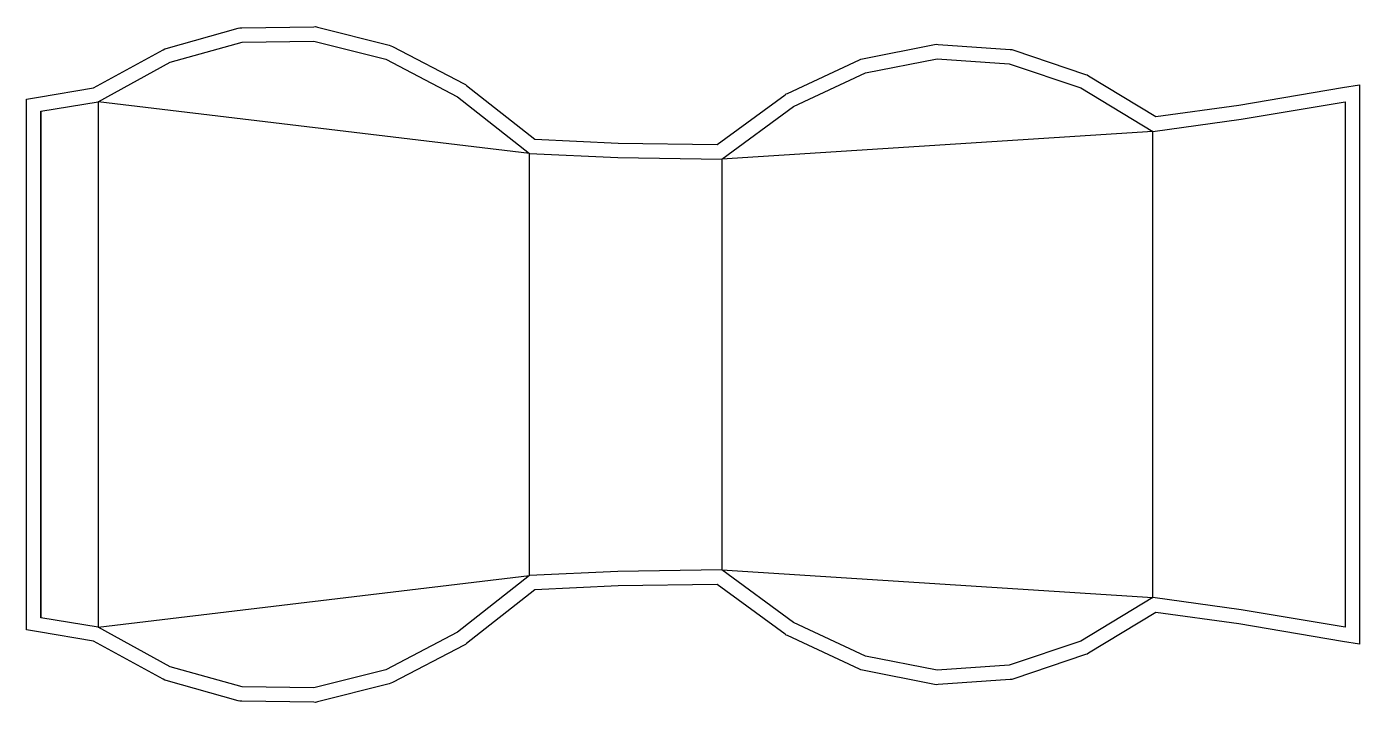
# Model space of a CAD drawing. Header units: millimetres. Extents: x -3 to 276, y -126 to 16.
import ezdxf

# ---------------------------------------------------------------- set-up
doc = ezdxf.new("R2010")
doc.units = ezdxf.units.MM
for name, color, linetype in [('Bleed', 2, 'CONTINUOUS'), ('CreaseLine', 3, 'CONTINUOUS'), ('CutContour', 1, 'CONTINUOUS'), ('GlueArea', 6, 'CONTINUOUS')]:
    doc.layers.add(name, color=color, linetype=linetype)

msp = doc.modelspace()

# ---------------------------------------------------------------- linework, layer by layer
at = {"layer": 'Bleed'}
msp.add_lwpolyline([(11, 2.87), (25.59, 10.88), (25.89, 11.05), (26.22, 11.14), (41.26, 15.37), (41.64, 15.48), (42.03, 15.48), (57.07, 15.69), (57.47, 15.7), (57.85, 15.6), (72.89, 11.79), (73.23, 11.7), (73.54, 11.54), (88.57, 3.7), (88.82, 3.57), (89.05, 3.4), (103.33, -7.86), (120.8, -8.67), (141.49, -8.98), (155.71, 1.44), (155.95, 1.61), (156.22, 1.74), (171.26, 8.74), (171.59, 8.89), (171.94, 8.96), (186.98, 11.94), (187.37, 12.01), (187.77, 11.99), (202.81, 10.94), (203.19, 10.91), (203.56, 10.79), (218.6, 5.72), (218.91, 5.61), (219.19, 5.44), (233.32, -3.1), (250.7, -0.7), (272.4, 2.96), (275.9, 3.55), (275.9, 0), (275.9, -110), (275.9, -113.55), (272.4, -112.96), (250.7, -109.3), (233.32, -106.9), (219.19, -115.44), (218.91, -115.61), (218.6, -115.72), (203.56, -120.79), (203.19, -120.91), (202.81, -120.94), (187.77, -121.99), (187.37, -122.01), (186.98, -121.94), (171.94, -118.96), (171.59, -118.89), (171.26, -118.74), (156.22, -111.74), (155.95, -111.61), (155.71, -111.44), (141.49, -101.02), (120.8, -101.33), (103.33, -102.14), (89.05, -113.4), (88.82, -113.57), (88.57, -113.7), (73.54, -121.54), (73.23, -121.7), (72.89, -121.79), (57.85, -125.6), (57.47, -125.7), (57.07, -125.69), (42.03, -125.48), (41.64, -125.48), (41.26, -125.37), (26.22, -121.14), (25.89, -121.05), (25.59, -120.88), (11, -112.87), (-0.5, -110.93), (-3, -110.51), (-3, -107.98), (-3, -2.02), (-3, 0.51), (-0.5, 0.93)], close=True, dxfattribs=at)
at = {"layer": 'CreaseLine'}
for points in [[(12, 0), (12, -110), (102.22, -99.18), (102.22, -10.82)], [(142.45, -12), (142.45, -98), (232.68, -103.78), (232.68, -6.22)]]:
    msp.add_lwpolyline(points, close=True, dxfattribs=at)
at = {"layer": 'CutContour'}
msp.add_lwpolyline([(12, 0), (27.04, 8.25), (42.08, 12.48), (57.11, 12.69), (72.15, 8.88), (87.19, 1.04), (102.22, -10.82), (120.71, -11.67), (142.45, -12), (157.49, -0.98), (172.53, 6.02), (187.56, 8.99), (202.6, 7.95), (217.64, 2.88), (232.68, -6.22), (251.16, -3.67), (272.9, 0), (272.9, -110), (251.16, -106.33), (232.68, -103.78), (217.64, -112.88), (202.6, -117.95), (187.56, -118.99), (172.53, -116.02), (157.49, -109.02), (142.45, -98), (120.71, -98.33), (102.22, -99.18), (87.19, -111.04), (72.15, -118.88), (57.11, -122.69), (42.08, -122.48), (27.04, -118.25), (12, -110), (0, -107.98), (0, -2.02)], close=True, dxfattribs=at)
at = {"layer": 'GlueArea'}
msp.add_lwpolyline([(0, -2.02), (0, -107.98)], dxfattribs=at)

doc.saveas('drawing.dxf')
